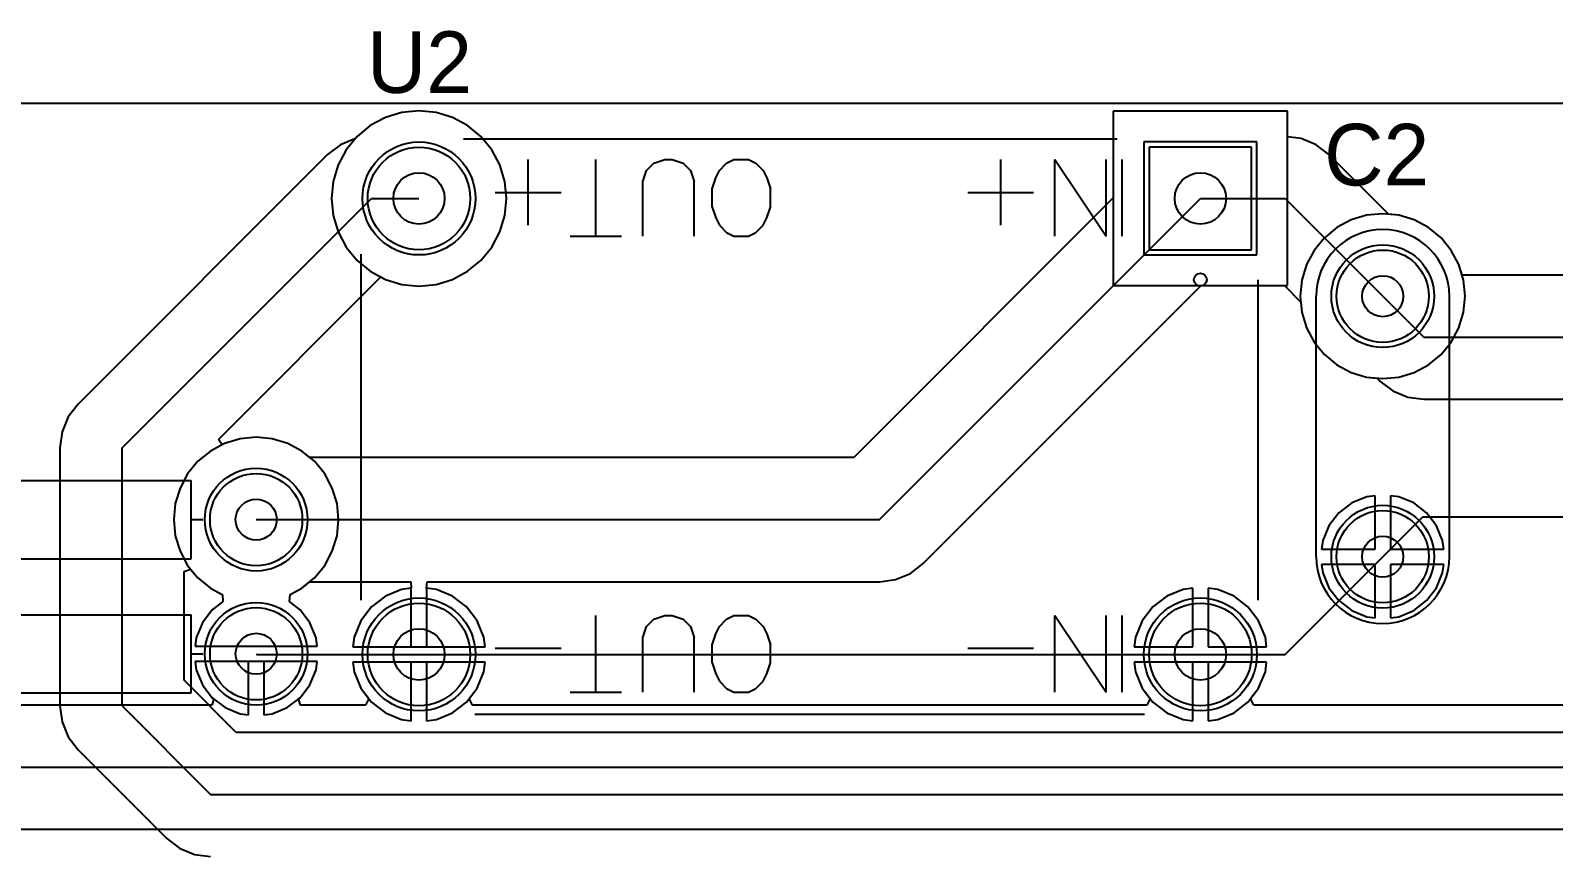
# Model space of a CAD drawing. Header units: millimetres. Extents: x 60.7 to 146.2, y 31.8 to 124.2.
# Drawn here: x 91.48 to 121.19, y 108.16 to 124.24 of the extents above; entities that cross this region are included whole.
import ezdxf

# ---------------------------------------------------------------- set-up
doc = ezdxf.new("R2010")
doc.units = ezdxf.units.MM
for name, color, linetype in [('BottomLayer', 5, 'Continuous'), ('BottomSolder', 6, 'Continuous'), ('Mechanical7', 56, 'Continuous'), ('MultiLayer', 9, 'Continuous'), ('PadHoleLayer', 156, 'Continuous'), ('TopLayer', 1, 'Continuous'), ('TopOverlay', 2, 'Continuous'), ('TopSolder', 216, 'Continuous')]:
    doc.layers.add(name, color=color, linetype=linetype)

msp = doc.modelspace()

# ---------------------------------------------------------------- linework, layer by layer
at = {"layer": 'BottomLayer'}
for p, q in [((81.3, 122.823), (144.82, 122.823)), ((98.111, 122.388), (97.852, 122.175)), ((98.406, 122.546), (98.111, 122.388)), ((98.727, 122.643), (98.406, 122.546)), ((99.06, 122.676), (98.727, 122.643)), ((99.393, 122.643), (99.06, 122.676)), ((99.714, 122.546), (99.393, 122.643)), ((100.009, 122.388), (99.714, 122.546)), ((100.268, 122.175), (100.009, 122.388)), ((116, 122.668), (112.6, 122.668)), ((112.6, 122.668), (112.6, 120.979)), ((116, 122.171), (116, 122.668)), ((97.82, 122.137), (97.528, 122.016)), ((97.852, 122.175), (97.82, 122.137)), ((97.82, 122.137), (97.82, 122.137)), ((100.48, 121.917), (100.268, 122.175)), ((116.264, 122.137), (116, 122.171)), ((116.556, 122.016), (116.264, 122.137)), ((97.277, 121.823), (92.413, 116.959)), ((97.528, 122.016), (97.277, 121.823)), ((100.638, 121.621), (100.48, 121.917)), ((115.3, 121.968), (113.3, 121.968)), ((113.3, 121.968), (113.3, 119.968)), ((115.3, 119.968), (115.3, 121.968)), ((116.807, 121.823), (116.556, 122.016)), ((117.971, 120.659), (116.807, 121.823)), ((100.735, 121.301), (100.638, 121.621)), ((100.768, 120.968), (100.735, 121.301)), ((93.269, 116.103), (98.133, 120.968)), ((98.133, 120.968), (99.06, 120.968)), ((100.735, 120.634), (100.768, 120.968)), ((112.6, 120.979), (107.538, 115.917)), ((108.039, 114.706), (114.3, 120.968)), ((114.3, 120.968), (115.951, 120.968)), ((115.951, 120.968), (117.856, 119.062)), ((100.638, 120.314), (100.735, 120.634)), ((118.17, 120.639), (117.971, 120.659)), ((118.471, 120.548), (118.17, 120.639)), ((100.48, 120.018), (100.638, 120.314)), ((118.749, 120.399), (118.471, 120.548)), ((118.993, 120.199), (118.749, 120.399)), ((100.268, 119.76), (100.48, 120.018)), ((119.193, 119.956), (118.993, 120.199)), ((100.009, 119.547), (100.268, 119.76)), ((113.3, 119.968), (115.3, 119.968)), ((119.341, 119.678), (119.193, 119.956)), ((95.148, 116.27), (98.315, 119.438)), ((98.315, 119.438), (98.406, 119.389)), ((99.714, 119.389), (100.009, 119.547)), ((119.404, 119.473), (119.341, 119.678)), ((123.876, 119.473), (119.404, 119.473)), ((98.406, 119.389), (98.727, 119.292)), ((98.727, 119.292), (99.06, 119.259)), ((99.06, 119.259), (99.393, 119.292)), ((99.393, 119.292), (99.714, 119.389)), ((108.895, 113.851), (114.312, 119.268)), ((114.312, 119.268), (115.939, 119.268)), ((115.939, 119.268), (116.26, 118.947)), ((116.26, 118.947), (116.279, 118.749)), ((117.856, 119.062), (118.656, 118.262)), ((116.279, 118.749), (116.371, 118.447)), ((116.371, 118.447), (116.519, 118.169)), ((118.656, 118.262), (125.476, 118.262)), ((116.519, 118.169), (116.719, 117.926)), ((116.719, 117.926), (116.963, 117.726)), ((116.963, 117.726), (117.241, 117.577)), ((117.241, 117.577), (117.542, 117.486)), ((117.542, 117.486), (117.741, 117.466)), ((117.741, 117.466), (117.8, 117.407)), ((117.8, 117.407), (118.051, 117.214)), ((118.051, 117.214), (118.343, 117.093)), ((118.343, 117.093), (118.656, 117.052)), ((118.656, 117.052), (123.876, 117.052)), ((92.413, 116.959), (92.221, 116.709)), ((92.221, 116.709), (92.1, 116.417)), ((92.1, 116.417), (92.058, 116.103)), ((95.224, 116.167), (95.148, 116.27)), ((95.27, 116.192), (95.224, 116.167)), ((95.571, 116.283), (95.27, 116.192)), ((95.885, 116.314), (95.571, 116.283)), ((96.199, 116.283), (95.885, 116.314)), ((96.5, 116.192), (96.199, 116.283)), ((96.778, 116.043), (96.5, 116.192)), ((92.058, 116.103), (92.058, 111.074)), ((93.269, 111.074), (93.269, 116.103)), ((96.932, 115.917), (96.778, 116.043)), ((107.538, 115.917), (96.932, 115.917)), ((117.251, 115.031), (117, 114.838)), ((117.543, 115.152), (117.251, 115.031)), ((117.706, 115.173), (117.543, 115.152)), ((117.706, 114.132), (117.706, 115.173)), ((118.169, 115.152), (118.006, 115.173)), ((118.006, 115.173), (118.006, 114.132)), ((118.461, 115.031), (118.169, 115.152)), ((118.712, 114.838), (118.461, 115.031)), ((95.885, 114.706), (108.039, 114.706)), ((117, 114.838), (116.808, 114.588)), ((117.856, 113.983), (118.636, 114.762)), ((118.636, 114.762), (125.476, 114.762)), ((118.904, 114.588), (118.712, 114.838)), ((116.808, 114.588), (116.687, 114.296)), ((119.025, 114.296), (118.904, 114.588)), ((116.687, 114.296), (116.665, 114.132)), ((116.665, 114.132), (117.706, 114.132)), ((118.006, 114.132), (119.047, 114.132)), ((119.047, 114.132), (119.025, 114.296)), ((108.644, 113.658), (108.895, 113.851)), ((115.951, 112.078), (117.856, 113.983)), ((117.706, 113.833), (116.665, 113.833)), ((116.665, 113.833), (116.687, 113.669)), ((117.706, 112.792), (117.706, 113.833)), ((119.047, 113.833), (118.006, 113.833)), ((118.006, 113.833), (118.006, 112.792)), ((119.025, 113.669), (119.047, 113.833)), ((94.479, 113.697), (94.606, 113.743)), ((94.479, 111.576), (94.479, 113.697)), ((94.606, 113.743), (94.748, 113.57)), ((94.748, 113.57), (94.992, 113.37)), ((96.778, 113.37), (96.932, 113.496)), ((96.932, 113.496), (98.902, 113.496)), ((98.902, 113.496), (98.911, 113.369)), ((99.209, 113.369), (99.218, 113.496)), ((99.218, 113.496), (108.039, 113.496)), ((108.039, 113.496), (108.352, 113.537)), ((108.352, 113.537), (108.644, 113.658)), ((116.687, 113.669), (116.808, 113.377)), ((118.904, 113.377), (119.025, 113.669)), ((94.992, 113.37), (95.222, 113.247)), ((95.222, 113.247), (95.225, 113.241)), ((95.225, 113.241), (95.237, 113.119)), ((96.533, 113.119), (96.545, 113.241)), ((96.545, 113.241), (96.548, 113.247)), ((96.548, 113.247), (96.778, 113.37)), ((98.404, 113.213), (98.133, 113.005)), ((98.721, 113.344), (98.404, 113.213)), ((98.911, 113.369), (98.721, 113.344)), ((99.399, 113.344), (99.209, 113.369)), ((99.716, 113.213), (99.399, 113.344)), ((99.987, 113.005), (99.716, 113.213)), ((113.644, 113.213), (113.373, 113.005)), ((113.961, 113.344), (113.644, 113.213)), ((114.15, 113.369), (113.961, 113.344)), ((114.15, 112.227), (114.15, 113.369)), ((114.639, 113.344), (114.45, 113.369)), ((114.45, 113.369), (114.45, 112.227)), ((114.956, 113.213), (114.639, 113.344)), ((115.227, 113.005), (114.956, 113.213)), ((116.808, 113.377), (117, 113.127)), ((118.712, 113.127), (118.904, 113.377)), ((95.029, 112.946), (94.837, 112.695)), ((95.231, 113.101), (95.029, 112.946)), ((95.237, 113.119), (95.231, 113.101)), ((96.539, 113.101), (96.533, 113.119)), ((96.741, 112.946), (96.539, 113.101)), ((96.933, 112.695), (96.741, 112.946)), ((98.133, 113.005), (97.924, 112.733)), ((100.196, 112.733), (99.987, 113.005)), ((113.373, 113.005), (113.164, 112.733)), ((115.436, 112.733), (115.227, 113.005)), ((117, 113.127), (117.251, 112.934)), ((117.251, 112.934), (117.543, 112.813)), ((118.169, 112.813), (118.461, 112.934)), ((118.461, 112.934), (118.712, 113.127)), ((94.837, 112.695), (94.716, 112.403)), ((97.054, 112.403), (96.933, 112.695)), ((97.924, 112.733), (97.793, 112.417)), ((100.327, 112.417), (100.196, 112.733)), ((113.164, 112.733), (113.033, 112.417)), ((115.567, 112.417), (115.436, 112.733)), ((117.543, 112.813), (117.706, 112.792)), ((118.006, 112.792), (118.169, 112.813)), ((94.716, 112.403), (94.694, 112.24)), ((97.076, 112.24), (97.054, 112.403)), ((97.793, 112.417), (97.769, 112.227)), ((100.351, 112.227), (100.327, 112.417)), ((113.033, 112.417), (113.009, 112.227)), ((115.591, 112.227), (115.567, 112.417)), ((94.694, 112.24), (97.076, 112.24)), ((95.885, 112.09), (95.898, 112.078)), ((95.898, 112.078), (99.06, 112.078)), ((97.769, 112.227), (99.06, 112.227)), ((99.06, 112.227), (100.351, 112.227)), ((99.06, 112.078), (114.3, 112.078)), ((113.009, 112.227), (114.15, 112.227)), ((114.3, 112.078), (115.951, 112.078)), ((114.45, 112.227), (115.591, 112.227)), ((95.735, 111.94), (94.694, 111.94)), ((94.694, 111.94), (94.716, 111.777)), ((94.716, 111.777), (94.837, 111.485)), ((95.735, 110.9), (95.735, 111.94)), ((97.076, 111.94), (96.035, 111.94)), ((96.035, 111.94), (96.035, 110.9)), ((96.933, 111.485), (97.054, 111.777)), ((97.054, 111.777), (97.076, 111.94)), ((98.91, 111.928), (97.769, 111.928)), ((97.769, 111.928), (97.793, 111.738)), ((97.793, 111.738), (97.924, 111.422)), ((98.91, 110.786), (98.91, 111.928)), ((100.351, 111.928), (99.21, 111.928)), ((99.21, 111.928), (99.21, 110.786)), ((100.196, 111.422), (100.327, 111.738)), ((100.327, 111.738), (100.351, 111.928)), ((114.15, 111.928), (113.009, 111.928)), ((113.009, 111.928), (113.033, 111.738)), ((113.033, 111.738), (113.164, 111.422)), ((114.15, 110.786), (114.15, 111.928)), ((115.591, 111.928), (114.45, 111.928)), ((114.45, 111.928), (114.45, 110.786)), ((115.436, 111.422), (115.567, 111.738)), ((115.567, 111.738), (115.591, 111.928)), ((95.497, 110.557), (94.479, 111.576)), ((94.837, 111.485), (95.029, 111.234)), ((96.741, 111.234), (96.933, 111.485)), ((97.924, 111.422), (98.133, 111.15)), ((99.987, 111.15), (100.196, 111.422)), ((113.164, 111.422), (113.373, 111.15)), ((115.227, 111.15), (115.436, 111.422)), ((95.029, 111.234), (95.28, 111.042)), ((96.49, 111.042), (96.741, 111.234)), ((98.133, 111.15), (98.404, 110.942)), ((99.716, 110.942), (99.987, 111.15)), ((113.373, 111.15), (113.644, 110.942)), ((114.956, 110.942), (115.227, 111.15)), ((92.058, 111.074), (92.1, 110.761)), ((93.269, 111.074), (94.996, 109.347)), ((95.28, 111.042), (95.572, 110.921)), ((95.572, 110.921), (95.735, 110.9)), ((96.035, 110.9), (96.198, 110.921)), ((96.198, 110.921), (96.49, 111.042)), ((98.404, 110.942), (98.721, 110.811)), ((98.721, 110.811), (98.91, 110.786)), ((99.21, 110.786), (99.399, 110.811)), ((99.399, 110.811), (99.716, 110.942)), ((113.644, 110.942), (113.961, 110.811)), ((113.961, 110.811), (114.15, 110.786)), ((114.45, 110.786), (114.639, 110.811)), ((114.639, 110.811), (114.956, 110.942)), ((92.1, 110.761), (92.221, 110.469)), ((121.73, 110.557), (95.497, 110.557)), ((92.221, 110.469), (92.413, 110.218)), ((92.413, 110.218), (94.14, 108.491)), ((94.996, 109.347), (121.73, 109.347)), ((94.14, 108.491), (94.391, 108.299)), ((94.391, 108.299), (94.683, 108.178)), ((94.683, 108.178), (94.996, 108.137))]:
    msp.add_line(p, q, dxfattribs=at)
for centre, radius in [((99.06, 120.968), 1), ((117.856, 119.062), 0.9), ((95.885, 114.706), 0.9), ((117.856, 113.983), 0.9), ((95.885, 112.09), 0.9), ((99.06, 112.078), 1), ((114.3, 112.078), 1)]:
    msp.add_circle(centre, radius, dxfattribs=at)
at = {"layer": 'BottomSolder'}
for p, q in [((115.402, 122.069), (113.198, 122.069)), ((113.198, 122.069), (113.198, 119.866)), ((115.402, 119.866), (115.402, 122.069)), ((113.198, 119.866), (115.402, 119.866))]:
    msp.add_line(p, q, dxfattribs=at)
for centre, radius in [((99.06, 120.968), 1.102), ((117.856, 119.062), 1.002), ((95.885, 114.706), 1.002), ((117.856, 113.983), 1.002), ((99.06, 112.078), 1.102), ((114.3, 112.078), 1.102), ((95.885, 112.09), 1.002)]:
    msp.add_circle(centre, radius, dxfattribs=at)
at = {"layer": 'Mechanical7'}
msp.add_line((81.3, 122.823), (144.82, 122.823), dxfattribs=at)
at = {"layer": 'MultiLayer'}
for p, q in [((115.3, 121.968), (113.3, 121.968)), ((113.3, 121.968), (113.3, 119.968)), ((115.3, 119.968), (115.3, 121.968)), ((113.3, 119.968), (115.3, 119.968))]:
    msp.add_line(p, q, dxfattribs=at)
for centre, radius in [((99.06, 120.968), 1), ((117.856, 119.062), 0.9), ((95.885, 114.706), 0.9), ((117.856, 113.983), 0.9), ((95.885, 112.09), 0.9), ((99.06, 112.078), 1), ((114.3, 112.078), 1)]:
    msp.add_circle(centre, radius, dxfattribs=at)
at = {"layer": 'PadHoleLayer'}
for centre, radius in [((99.06, 120.968), 0.5), ((114.3, 120.968), 0.5), ((117.856, 119.062), 0.4), ((95.885, 114.706), 0.4), ((117.856, 113.983), 0.4), ((95.885, 112.09), 0.4), ((99.06, 112.078), 0.5), ((114.3, 112.078), 0.5)]:
    msp.add_circle(centre, radius, dxfattribs=at)
at = {"layer": 'TopLayer'}
for p, q in [((81.3, 122.823), (144.82, 122.823)), ((98.111, 122.388), (97.852, 122.175)), ((98.406, 122.546), (98.111, 122.388)), ((98.727, 122.643), (98.406, 122.546)), ((99.06, 122.676), (98.727, 122.643)), ((99.393, 122.643), (99.06, 122.676)), ((99.714, 122.546), (99.393, 122.643)), ((100.009, 122.388), (99.714, 122.546)), ((100.268, 122.175), (100.009, 122.388)), ((116, 122.668), (112.6, 122.668)), ((112.6, 122.668), (112.6, 119.268)), ((116, 119.268), (116, 122.668)), ((97.852, 122.175), (97.64, 121.917)), ((100.48, 121.917), (100.268, 122.175)), ((97.64, 121.917), (97.482, 121.621)), ((100.638, 121.621), (100.48, 121.917)), ((115.3, 121.968), (113.3, 121.968)), ((113.3, 121.968), (113.3, 119.968)), ((115.3, 119.968), (115.3, 121.968)), ((97.482, 121.621), (97.385, 121.301)), ((100.735, 121.301), (100.638, 121.621)), ((97.385, 121.301), (97.352, 120.968)), ((100.768, 120.968), (100.735, 121.301)), ((97.352, 120.968), (97.385, 120.634)), ((100.735, 120.634), (100.768, 120.968)), ((97.385, 120.634), (97.482, 120.314)), ((100.638, 120.314), (100.735, 120.634)), ((117.542, 120.639), (117.241, 120.548)), ((117.856, 120.67), (117.542, 120.639)), ((118.17, 120.639), (117.856, 120.67)), ((118.471, 120.548), (118.17, 120.639)), ((97.482, 120.314), (97.64, 120.018)), ((100.48, 120.018), (100.638, 120.314)), ((116.963, 120.399), (116.719, 120.199)), ((117.241, 120.548), (116.963, 120.399)), ((118.749, 120.399), (118.471, 120.548)), ((118.993, 120.199), (118.749, 120.399)), ((97.64, 120.018), (97.852, 119.76)), ((100.268, 119.76), (100.48, 120.018)), ((116.719, 120.199), (116.519, 119.956)), ((119.193, 119.956), (118.993, 120.199)), ((97.852, 119.76), (98.111, 119.547)), ((100.009, 119.547), (100.268, 119.76)), ((113.3, 119.968), (115.3, 119.968)), ((116.519, 119.956), (116.371, 119.678)), ((119.341, 119.678), (119.193, 119.956)), ((98.111, 119.547), (98.406, 119.389)), ((99.714, 119.389), (100.009, 119.547)), ((116.371, 119.678), (116.279, 119.376)), ((119.433, 119.376), (119.341, 119.678)), ((98.406, 119.389), (98.727, 119.292)), ((98.727, 119.292), (99.06, 119.259)), ((99.06, 119.259), (99.393, 119.292)), ((99.393, 119.292), (99.714, 119.389)), ((112.6, 119.268), (116, 119.268)), ((116.279, 119.376), (116.248, 119.062)), ((119.464, 119.062), (119.433, 119.376)), ((116.248, 119.062), (116.279, 118.749)), ((119.433, 118.749), (119.464, 119.062)), ((116.279, 118.749), (116.371, 118.447)), ((119.341, 118.447), (119.433, 118.749)), ((116.371, 118.447), (116.519, 118.169)), ((119.193, 118.169), (119.341, 118.447)), ((116.519, 118.169), (116.719, 117.926)), ((118.993, 117.926), (119.193, 118.169)), ((116.719, 117.926), (116.963, 117.726)), ((116.963, 117.726), (117.241, 117.577)), ((118.471, 117.577), (118.749, 117.726)), ((118.749, 117.726), (118.993, 117.926)), ((117.241, 117.577), (117.542, 117.486)), ((117.542, 117.486), (117.856, 117.455)), ((117.856, 117.455), (118.17, 117.486)), ((118.17, 117.486), (118.471, 117.577)), ((95.27, 116.192), (94.992, 116.043)), ((95.571, 116.283), (95.27, 116.192)), ((95.885, 116.314), (95.571, 116.283)), ((96.199, 116.283), (95.885, 116.314)), ((96.5, 116.192), (96.199, 116.283)), ((96.778, 116.043), (96.5, 116.192)), ((94.992, 116.043), (94.748, 115.843)), ((97.022, 115.843), (96.778, 116.043)), ((94.548, 115.6), (94.4, 115.322)), ((94.748, 115.843), (94.548, 115.6)), ((97.222, 115.6), (97.022, 115.843)), ((97.37, 115.322), (97.222, 115.6)), ((94.4, 115.322), (94.308, 115.02)), ((97.462, 115.02), (97.37, 115.322)), ((94.308, 115.02), (94.277, 114.706)), ((97.493, 114.706), (97.462, 115.02)), ((117.251, 115.031), (117, 114.838)), ((117.543, 115.152), (117.251, 115.031)), ((117.706, 115.173), (117.543, 115.152)), ((117.706, 114.132), (117.706, 115.173)), ((118.169, 115.152), (118.006, 115.173)), ((118.006, 115.173), (118.006, 114.132)), ((118.461, 115.031), (118.169, 115.152)), ((118.712, 114.838), (118.461, 115.031)), ((94.277, 114.706), (94.308, 114.393)), ((97.462, 114.393), (97.493, 114.706)), ((117, 114.838), (116.808, 114.588)), ((118.904, 114.588), (118.712, 114.838)), ((94.308, 114.393), (94.4, 114.091)), ((97.37, 114.091), (97.462, 114.393)), ((116.808, 114.588), (116.687, 114.296)), ((119.025, 114.296), (118.904, 114.588)), ((94.4, 114.091), (94.548, 113.813)), ((97.222, 113.813), (97.37, 114.091)), ((116.687, 114.296), (116.665, 114.132)), ((116.665, 114.132), (117.706, 114.132)), ((118.006, 114.132), (119.047, 114.132)), ((119.047, 114.132), (119.025, 114.296)), ((94.548, 113.813), (94.748, 113.57)), ((97.022, 113.57), (97.222, 113.813)), ((117.706, 113.833), (116.665, 113.833)), ((116.665, 113.833), (116.687, 113.669)), ((117.706, 112.792), (117.706, 113.833)), ((119.047, 113.833), (118.006, 113.833)), ((118.006, 113.833), (118.006, 112.792)), ((119.025, 113.669), (119.047, 113.833)), ((94.748, 113.57), (94.992, 113.37)), ((96.778, 113.37), (97.022, 113.57)), ((116.687, 113.669), (116.808, 113.377)), ((118.904, 113.377), (119.025, 113.669)), ((94.992, 113.37), (95.222, 113.247)), ((95.222, 113.247), (95.225, 113.241)), ((95.225, 113.241), (95.237, 113.119)), ((96.533, 113.119), (96.545, 113.241)), ((96.545, 113.241), (96.548, 113.247)), ((96.548, 113.247), (96.778, 113.37)), ((98.404, 113.213), (98.133, 113.005)), ((98.721, 113.344), (98.404, 113.213)), ((98.91, 113.369), (98.721, 113.344)), ((98.91, 112.227), (98.91, 113.369)), ((99.399, 113.344), (99.21, 113.369)), ((99.21, 113.369), (99.21, 112.227)), ((99.716, 113.213), (99.399, 113.344)), ((99.987, 113.005), (99.716, 113.213)), ((113.644, 113.213), (113.373, 113.005)), ((113.961, 113.344), (113.644, 113.213)), ((114.15, 113.369), (113.961, 113.344)), ((114.15, 112.227), (114.15, 113.369)), ((114.639, 113.344), (114.45, 113.369)), ((114.45, 113.369), (114.45, 112.227)), ((114.956, 113.213), (114.639, 113.344)), ((115.227, 113.005), (114.956, 113.213)), ((116.808, 113.377), (117, 113.127)), ((118.712, 113.127), (118.904, 113.377)), ((95.029, 112.946), (94.837, 112.695)), ((95.231, 113.101), (95.029, 112.946)), ((95.237, 113.119), (95.231, 113.101)), ((96.539, 113.101), (96.533, 113.119)), ((96.741, 112.946), (96.539, 113.101)), ((96.933, 112.695), (96.741, 112.946)), ((98.133, 113.005), (97.924, 112.733)), ((100.196, 112.733), (99.987, 113.005)), ((113.373, 113.005), (113.164, 112.733)), ((115.436, 112.733), (115.227, 113.005)), ((117, 113.127), (117.251, 112.934)), ((117.251, 112.934), (117.543, 112.813)), ((118.169, 112.813), (118.461, 112.934)), ((118.461, 112.934), (118.712, 113.127)), ((94.837, 112.695), (94.716, 112.403)), ((97.054, 112.403), (96.933, 112.695)), ((97.924, 112.733), (97.793, 112.417)), ((100.327, 112.417), (100.196, 112.733)), ((113.164, 112.733), (113.033, 112.417)), ((115.567, 112.417), (115.436, 112.733)), ((117.543, 112.813), (117.706, 112.792)), ((118.006, 112.792), (118.169, 112.813)), ((94.716, 112.403), (94.694, 112.24)), ((97.076, 112.24), (97.054, 112.403)), ((97.793, 112.417), (97.769, 112.227)), ((100.351, 112.227), (100.327, 112.417)), ((113.033, 112.417), (113.009, 112.227)), ((115.591, 112.227), (115.567, 112.417)), ((94.694, 112.24), (97.076, 112.24)), ((97.769, 112.227), (98.91, 112.227)), ((99.21, 112.227), (100.351, 112.227)), ((113.009, 112.227), (114.15, 112.227)), ((114.45, 112.227), (115.591, 112.227)), ((97.076, 111.94), (94.694, 111.94)), ((94.694, 111.94), (94.716, 111.777)), ((94.716, 111.777), (94.837, 111.485)), ((96.933, 111.485), (97.054, 111.777)), ((97.054, 111.777), (97.076, 111.94)), ((99.06, 111.928), (97.769, 111.928)), ((97.769, 111.928), (97.793, 111.738)), ((97.793, 111.738), (97.924, 111.422)), ((100.351, 111.928), (99.06, 111.928)), ((100.196, 111.422), (100.327, 111.738)), ((100.327, 111.738), (100.351, 111.928)), ((114.3, 111.928), (113.009, 111.928)), ((113.009, 111.928), (113.033, 111.738)), ((113.033, 111.738), (113.164, 111.422)), ((115.591, 111.928), (114.3, 111.928)), ((115.436, 111.422), (115.567, 111.738)), ((115.567, 111.738), (115.591, 111.928)), ((94.837, 111.485), (95.029, 111.234)), ((96.741, 111.234), (96.933, 111.485)), ((97.924, 111.422), (98.081, 111.218)), ((100.039, 111.218), (100.196, 111.422)), ((113.164, 111.422), (113.321, 111.218)), ((115.279, 111.218), (115.436, 111.422)), ((95.06, 111.211), (95.019, 111.091)), ((95.029, 111.234), (95.06, 111.211)), ((96.71, 111.211), (96.741, 111.234)), ((96.751, 111.091), (96.71, 111.211)), ((98.081, 111.218), (98.018, 111.091)), ((100.102, 111.091), (100.039, 111.218)), ((113.321, 111.218), (113.258, 111.091)), ((115.342, 111.091), (115.279, 111.218)), ((95.019, 111.091), (89.657, 111.091)), ((98.018, 111.091), (96.751, 111.091)), ((113.258, 111.091), (100.102, 111.091)), ((130.903, 111.091), (115.342, 111.091)), ((85.75, 109.88), (132.827, 109.88)), ((88.404, 108.67), (123.18, 108.67))]:
    msp.add_line(p, q, dxfattribs=at)
for centre, radius in [((99.06, 120.968), 1), ((117.856, 119.062), 0.9), ((95.885, 114.706), 0.9), ((117.856, 113.983), 0.9), ((95.885, 112.09), 0.9), ((99.06, 112.078), 1), ((114.3, 112.078), 1)]:
    msp.add_circle(centre, radius, dxfattribs=at)
at = {"layer": 'TopOverlay'}
for p, q in [((99.93, 122.133), (112.68, 122.133)), ((101.19, 120.444), (101.19, 121.73)), ((102.512, 120.23), (102.512, 121.73)), ((103.426, 121.301), (103.497, 121.515)), ((103.497, 121.515), (103.64, 121.658)), ((103.64, 121.658), (103.854, 121.73)), ((103.854, 121.73), (103.997, 121.73)), ((103.997, 121.73), (104.211, 121.658)), ((104.211, 121.658), (104.354, 121.515)), ((104.354, 121.515), (104.425, 121.301)), ((104.847, 121.372), (104.918, 121.515)), ((104.918, 121.515), (105.061, 121.658)), ((105.061, 121.658), (105.204, 121.73)), ((105.204, 121.73), (105.49, 121.73)), ((105.49, 121.73), (105.632, 121.658)), ((105.632, 121.658), (105.775, 121.515)), ((105.775, 121.515), (105.847, 121.372)), ((110.405, 120.444), (110.405, 121.73)), ((111.462, 121.73), (112.462, 120.23)), ((111.462, 120.23), (111.462, 121.73)), ((112.462, 120.23), (112.462, 121.73)), ((112.776, 120.23), (112.776, 121.73)), ((103.426, 120.23), (103.426, 121.301)), ((104.425, 120.23), (104.425, 121.301)), ((104.775, 121.158), (104.847, 121.372)), ((105.847, 121.372), (105.918, 121.158)), ((100.548, 121.087), (101.833, 121.087)), ((104.775, 120.801), (104.775, 121.158)), ((105.918, 120.801), (105.918, 121.158)), ((109.762, 121.087), (111.048, 121.087)), ((104.775, 120.801), (104.847, 120.587)), ((105.847, 120.587), (105.918, 120.801)), ((104.847, 120.587), (104.918, 120.444)), ((104.918, 120.444), (105.061, 120.301)), ((105.632, 120.301), (105.775, 120.444)), ((105.775, 120.444), (105.847, 120.587)), ((102.012, 120.23), (103.011, 120.23)), ((105.061, 120.301), (105.204, 120.23)), ((105.204, 120.23), (105.49, 120.23)), ((105.49, 120.23), (105.632, 120.301)), ((97.93, 113.133), (97.93, 119.883)), ((115.43, 113.133), (115.43, 119.383)), ((116.556, 113.983), (116.556, 119.062)), ((119.156, 113.983), (119.156, 119.062)), ((89.535, 115.468), (94.615, 115.468)), ((94.615, 114.706), (94.615, 115.468)), ((94.615, 113.944), (94.615, 114.706)), ((94.615, 114.706), (94.844, 114.706)), ((89.535, 113.944), (94.615, 113.944)), ((89.535, 112.852), (94.615, 112.852)), ((94.615, 112.09), (94.615, 112.852)), ((102.512, 111.34), (102.512, 112.84)), ((103.426, 112.411), (103.497, 112.625)), ((103.497, 112.625), (103.64, 112.768)), ((103.64, 112.768), (103.854, 112.84)), ((103.854, 112.84), (103.997, 112.84)), ((103.997, 112.84), (104.211, 112.768)), ((104.211, 112.768), (104.354, 112.625)), ((104.354, 112.625), (104.425, 112.411)), ((104.847, 112.482), (104.918, 112.625)), ((104.918, 112.625), (105.061, 112.768)), ((105.061, 112.768), (105.204, 112.84)), ((105.204, 112.84), (105.49, 112.84)), ((105.49, 112.84), (105.632, 112.768)), ((105.632, 112.768), (105.775, 112.625)), ((105.775, 112.625), (105.847, 112.482)), ((111.462, 112.84), (112.462, 111.34)), ((111.462, 111.34), (111.462, 112.84)), ((112.462, 111.34), (112.462, 112.84)), ((112.776, 111.34), (112.776, 112.84)), ((103.426, 111.34), (103.426, 112.411)), ((104.425, 111.34), (104.425, 112.411)), ((104.775, 112.268), (104.847, 112.482)), ((105.847, 112.482), (105.918, 112.268)), ((94.615, 111.328), (94.615, 112.09)), ((94.615, 112.09), (94.844, 112.09)), ((100.548, 112.197), (101.833, 112.197)), ((104.775, 111.911), (104.775, 112.268)), ((105.918, 111.911), (105.918, 112.268)), ((109.762, 112.197), (111.048, 112.197)), ((104.775, 111.911), (104.847, 111.697)), ((104.847, 111.697), (104.918, 111.554)), ((105.775, 111.554), (105.847, 111.697)), ((105.847, 111.697), (105.918, 111.911)), ((104.918, 111.554), (105.061, 111.411)), ((105.061, 111.411), (105.204, 111.34)), ((105.49, 111.34), (105.632, 111.411)), ((105.632, 111.411), (105.775, 111.554)), ((89.535, 111.328), (94.615, 111.328)), ((102.012, 111.34), (103.011, 111.34)), ((105.204, 111.34), (105.49, 111.34)), ((100.15, 110.913), (113.21, 110.913))]:
    msp.add_line(p, q, dxfattribs=at)
msp.add_circle((114.3, 119.383), 0.125, dxfattribs=at)
for centre, start, end in [((117.856, 119.062), 0, 180), ((117.856, 113.983), 180, 0)]:
    msp.add_arc(centre, 1.3, start, end, dxfattribs=at)
at = {"layer": 'TopSolder'}
for p, q in [((115.402, 122.069), (113.198, 122.069)), ((113.198, 122.069), (113.198, 119.866)), ((115.402, 119.866), (115.402, 122.069)), ((113.198, 119.866), (115.402, 119.866))]:
    msp.add_line(p, q, dxfattribs=at)
for centre, radius in [((99.06, 120.968), 1.102), ((117.856, 119.062), 1.002), ((95.885, 114.706), 1.002), ((117.856, 113.983), 1.002), ((99.06, 112.078), 1.102), ((114.3, 112.078), 1.102), ((95.885, 112.09), 1.002)]:
    msp.add_circle(centre, radius, dxfattribs=at)

# ---------------------------------------------------------------- texts
at = {"layer": 'TopOverlay'}
for s, p in [('U2', (98.044, 123.025)), ('C2', (116.713, 121.222))]:
    msp.add_text(s, height=1.2, dxfattribs=at).set_placement(p)

doc.saveas('drawing.dxf')
